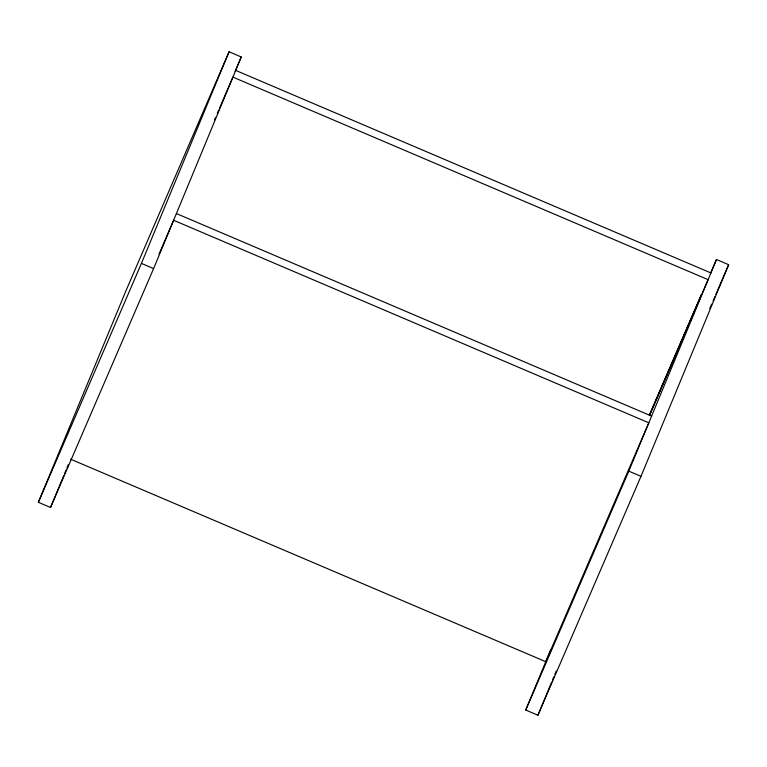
<?xml version="1.0" encoding="UTF-8"?>
<svg xmlns="http://www.w3.org/2000/svg" width="767" height="767" viewBox="0 0 767 767"><rect width="100%" height="100%" fill="white"/><g stroke="black" fill="none" stroke-linecap="round" stroke-linejoin="round"><path stroke-width="1.15" d="M38.35 502.299L126.009 290.664L229.074 51.773L241.26 56.969L153.601 268.603L50.536 507.486L38.35 502.299L141.416 263.407L229.074 51.773M50.536 507.486L63.728 475.636M64.639 473.431L66.01 470.142M66.911 467.947L68.282 464.649M710.319 273.761L716.464 259.514L728.65 264.701L640.991 476.336L537.926 715.227L525.74 710.031L548.539 654.98M548.999 653.877L550.821 649.476M525.74 710.031L628.806 471.149L716.464 259.514M537.926 715.227L551.617 682.16M552.528 679.955L553.899 676.647M554.819 674.442L556.18 671.135M235.114 71.216L241.26 56.969M214.472 119.863L215.422 117.667M217.31 113.286L218.729 109.997M219.678 107.802L232.919 77.122L708.114 279.667L649.496 415.551M158.961 254.241L173.62 220.273L648.824 422.809L545.759 661.7L70.554 459.155M649.333 415.12L701.335 294.576M649.438 415.407L701.441 294.864M709.743 308.535L711.632 304.154M713.051 300.865L714.94 296.484M715.889 294.288L728.65 264.701M235.699 70.401L710.904 272.947M176.4 213.552L651.605 416.097M141.416 263.407L153.601 268.603M628.806 471.149L640.991 476.336"/></g></svg>
